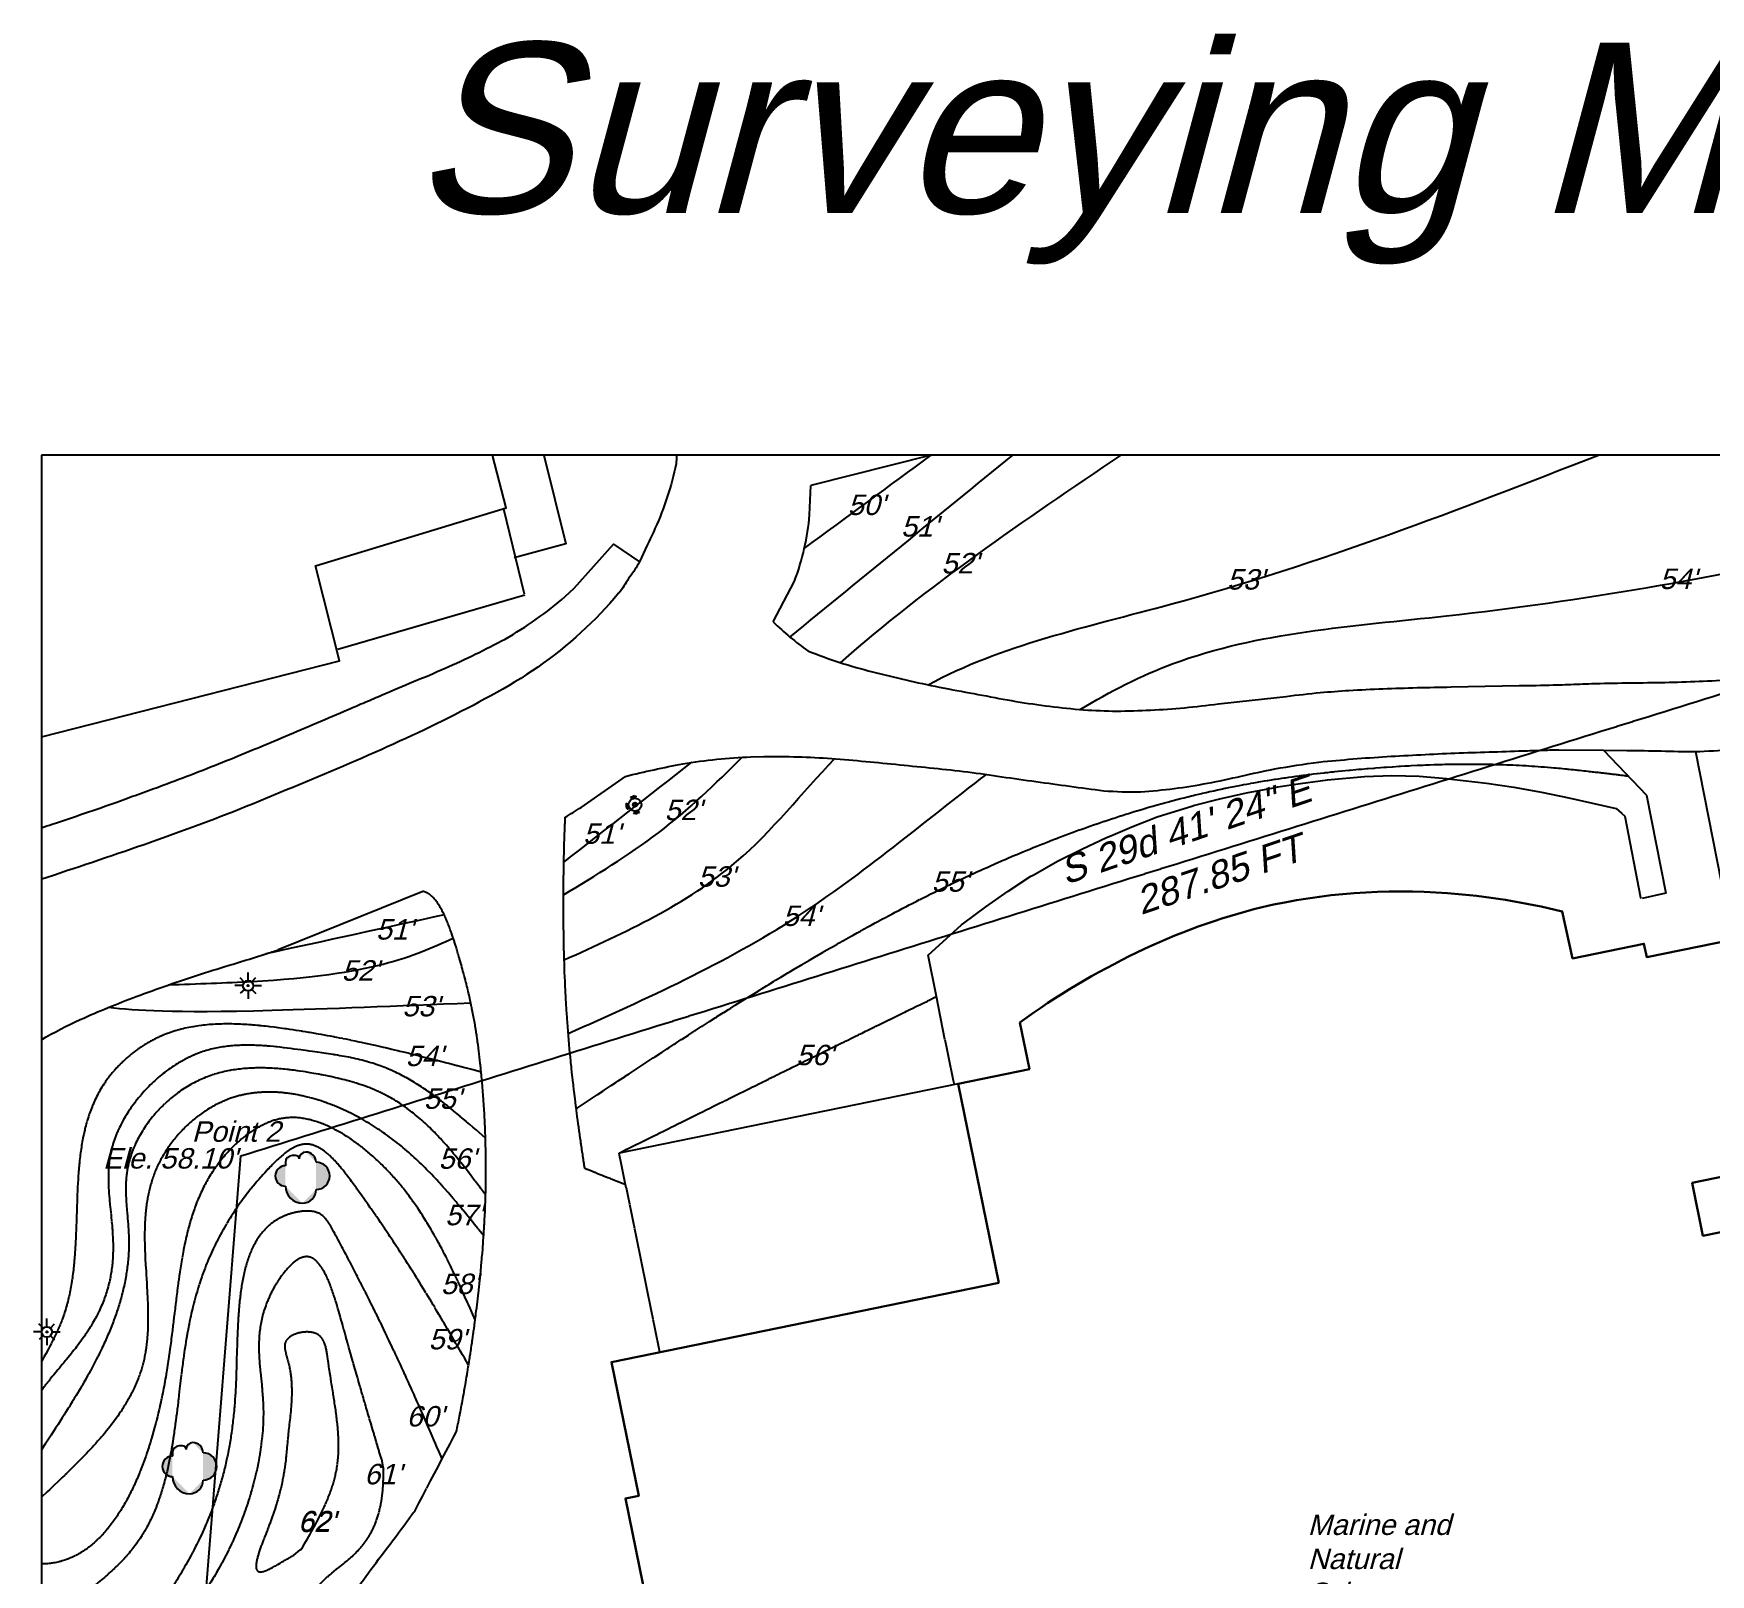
# Model space of a CAD drawing. Header units: inches. Extents: x 390519 to 400596, y 203620 to 211185.
# Drawn here: x 390519 to 394540, y 207491 to 211185 of the extents above; entities that cross this region are included whole.
import ezdxf

# ---------------------------------------------------------------- set-up
doc = ezdxf.new("R2010")
doc.units = ezdxf.units.IN
doc.header["$LTSCALE"] = 0.5
doc.header["$MEASUREMENT"] = 0
doc.linetypes.add('LTP418', pattern=[40, 40, 0])
for name, color, linetype in [('ATH_FELD', 7, 'Continuous'), ('BUILDING', 7, 'Continuous'), ('LD-A-FOC', 7, 'Continuous'), ('LD-A-TREELN', 7, 'Continuous'), ('LTPOLE', 7, 'Continuous'), ('My LAYER', 7, 'LTP418'), ('Names', 1, 'LTP418'), ('numbers', 7, 'LTP418'), ('TOPO', 80, 'LTP418'), ('Traverse', 4, 'LTP418')]:
    doc.layers.add(name, color=color, linetype=linetype)
doc.layers.add('LD-A-BLDG', color=7, linetype='Continuous', lineweight=30)
doc.styles.add('ARIAL', font='arial.ttf', dxfattribs={"oblique": 15})

# ---------------------------------------------------------------- blocks, each defined once
blk = doc.blocks.new('LTPOLE')
for p, q in [((-0.097, 0), (-0.246, 0)), ((-0.069, 0.068), (-0.141, 0.144)), ((0, 0.095), (0, 0.244)), ((0.065, 0.07), (0.145, 0.147)), ((0.093, 0), (0.242, 0)), ((-0.071, -0.068), (-0.145, -0.14)), ((0, -0.097), (0, -0.243)), ((0.069, -0.066), (0.146, -0.14))]:
    blk.add_line(p, q)
for centre, radius in [((-0.002, 0), 0.0947), ((0, 0), 0.0127)]:
    blk.add_circle(centre, radius)
blk = doc.blocks.new('STREE')
for p, q in [((0.25, 0.3125), (0.1875, 0.3125)), ((0.375, 0.125), (0.375, 0.1875))]:
    blk.add_line(p, q)
for centre, radius, start, end in [((-0.1875, 0), 0.3125, 90, 180), ((0, 0.3125), 0.1875, 0, 180), ((0.25, 0.1875), 0.125, 0, 90), ((-0.25, 0), 0.25, 180, 270), ((0.3125, 0.125), 0.0625, 270, 0), ((0.3125, -0.0625), 0.125, 0, 90), ((0, -0.25), 0.25, 180, 0), ((0.25, -0.0625), 0.1875, 270, 0)]:
    blk.add_arc(centre, radius, start, end)
blk = doc.blocks.new('Hyd_vhb')
for p, q in [((-0.062, 0.006), (-0.066, 0.006)), ((-0.066, 0.006), (-0.066, -0.004)), ((-0.056, 0.021), (-0.062, 0.021)), ((-0.062, 0.021), (-0.062, -0.021)), ((-0.056, -0.021), (-0.056, 0.021)), ((-0.045, 0.015), (-0.056, 0.015)), ((-0.022, 0.062), (0.02, 0.062)), ((-0.022, 0.056), (-0.022, 0.062)), ((0.02, 0.056), (-0.022, 0.056)), ((-0.016, 0.045), (-0.016, 0.056)), ((0.005, 0.006), (-0.006, 0.006)), ((-0.006, 0.006), (-0.006, -0.005)), ((-0.005, 0.066), (-0.005, 0.062)), ((0.005, 0.066), (-0.005, 0.066)), ((0.005, 0.066), (0.005, 0.062)), ((0.005, -0.005), (0.005, 0.006)), ((0.014, 0.045), (0.014, 0.056)), ((0.02, 0.062), (0.02, 0.056)), ((0.044, 0.016), (0.055, 0.016)), ((0.061, 0.022), (0.055, 0.022)), ((0.055, 0.022), (0.055, -0.02)), ((0.061, -0.02), (0.061, 0.022)), ((0.065, 0.005), (0.061, 0.005)), ((0.065, -0.005), (0.065, 0.005)), ((-0.066, -0.004), (-0.062, -0.004)), ((-0.062, -0.021), (-0.056, -0.021)), ((-0.045, -0.015), (-0.056, -0.015)), ((-0.006, -0.005), (0.005, -0.005)), ((0.044, -0.014), (0.055, -0.014)), ((0.055, -0.02), (0.061, -0.02)), ((0.061, -0.005), (0.065, -0.005))]:
    blk.add_line(p, q)
for radius in [0.0469, 0.0153]:
    blk.add_circle((0, 0), radius)

msp = doc.modelspace()

# ---------------------------------------------------------------- hatches: boundary and pattern name
at = {"layer": 'TOPO', "true_color": 0x055715}
h = msp.add_hatch(dxfattribs=at)
h.set_pattern_fill('AR-CONC', color=108, scale=16.345271)
h.set_pattern_definition([(50, (-5992902.71, -3124609.86), (117.2381198, -10.2570065), [12.2589532, -134.8484848]), (355, (-5992902.71, -3124609.86), (-22.6792813, 122.9478419), [9.8071625, -107.8787879]), (100.4514445, (-5992892.94, -3124610.72), (94.5588381, 112.6908341), [10.418507, -114.6035775]), (46.1842, (-5992902.71, -3124577.17), (174.4434865, -27.0545748), [18.3884298, -202.2727273]), (96.6356355, (-5992888.17, -3124579.43), (152.773027, 159.222324), [15.6277694, -171.905463]), (351.184164, (-5992902.71, -3124577.17), (152.773027, 159.222324), [14.710744, -161.818182]), (21, (-5992886.36, -3124585.35), (97.5660746, -65.8091483), [12.2589532, -134.8484848]), (326, (-5992886.36, -3124585.35), (39.7705501, 118.5277392), [9.8071625, -107.8787879]), (71.4514447, (-5992878.23, -3124590.83), (137.3366236, 52.7185906), [10.4185067, -114.6035775]), (37.5, (-5992902.71, -3124609.864), (1.9875613, 54.41240218), [0, -106.5711662, 0, -109.51331496, 0, -108.28741965]), (7.5, (-5992902.71, -3124609.864), (42.99942852, 64.46766273), [0, -62.4389348, 0, -104.11937557, 0, -41.271809]), (327.5, (-5992939.16, -3124609.864), (87.25472326, -3.68665488), [0, -40.8631772, 0, -127.49311294, 0, -169.1735537]), (317.5, (-5992955.504, -3124609.864), (95.3233592, 16.3624305), [0, -53.1221304, 0, -84.6685032, 0, -120.137741])])
edge = h.paths.add_edge_path()
edge.add_arc((394864, 205837), 49, 270, 450)
edge = h.paths.add_edge_path()
edge.add_arc((394827.2, 205886), 36.8, 0, 90)
edge = h.paths.add_edge_path()
edge.add_arc((394827.2, 205898.3), 24.5, 90, 180)
edge = h.paths.add_edge_path()
edge.add_arc((394790.4, 205898.3), 12.3, 0, 90)
edge = h.paths.add_edge_path()
edge.add_line((394790.4, 205910.5), (394778.2, 205910.5))
edge = h.paths.add_edge_path()
edge.add_arc((394778.2, 205886), 24.5, 90, 180)
edge = h.paths.add_edge_path()
edge.add_line((394753.7, 205886), (394753.7, 205873.8))
edge = h.paths.add_edge_path()
edge.add_arc((394753.7, 205837), 36.8, 90, 270)
edge = h.paths.add_edge_path()
edge.add_arc((394815, 205800.2), 61.3, 180, 270)
edge = h.paths.add_edge_path()
edge.add_arc((394815, 205787.9), 49, 270, 360)
edge = h.paths.add_edge_path()
edge.add_arc((393380.9, 205320), 49, 270, 450)
edge = h.paths.add_edge_path()
edge.add_arc((393344.1, 205369), 36.8, 0, 90)
edge = h.paths.add_edge_path()
edge.add_arc((393344.1, 205381.3), 24.5, 90, 180)
edge = h.paths.add_edge_path()
edge.add_arc((393307.3, 205381.3), 12.3, 0, 90)
edge = h.paths.add_edge_path()
edge.add_line((393307.3, 205393.5), (393295.1, 205393.5))
edge = h.paths.add_edge_path()
edge.add_arc((393295.1, 205369), 24.5, 90, 180)
edge = h.paths.add_edge_path()
edge.add_line((393270.5, 205369), (393270.5, 205356.8))
edge = h.paths.add_edge_path()
edge.add_arc((393270.5, 205320), 36.8, 90, 270)
edge = h.paths.add_edge_path()
edge.add_arc((393331.8, 205283.2), 61.3, 180, 270)
edge = h.paths.add_edge_path()
edge.add_arc((393331.8, 205270.9), 49, 270, 360)
edge = h.paths.add_edge_path()
edge.add_arc((393102.5, 204690.6), 49, 270, 450)
edge = h.paths.add_edge_path()
edge.add_arc((393065.7, 204739.7), 36.8, 0, 90)
edge = h.paths.add_edge_path()
edge.add_arc((393065.7, 204751.9), 24.5, 90, 180)
edge = h.paths.add_edge_path()
edge.add_arc((393028.9, 204751.9), 12.3, 0, 90)
edge = h.paths.add_edge_path()
edge.add_line((393028.9, 204764.2), (393016.7, 204764.2))
edge = h.paths.add_edge_path()
edge.add_arc((393016.7, 204739.7), 24.5, 90, 180)
edge = h.paths.add_edge_path()
edge.add_line((392992.2, 204739.7), (392992.2, 204727.4))
edge = h.paths.add_edge_path()
edge.add_arc((392992.2, 204690.6), 36.8, 90, 270)
edge = h.paths.add_edge_path()
edge.add_arc((393053.5, 204653.9), 61.3, 180, 270)
edge = h.paths.add_edge_path()
edge.add_arc((393053.5, 204641.6), 49, 270, 360)
edge = h.paths.add_edge_path()
edge.add_arc((392752.4, 203997.3), 49, 270, 450)
edge = h.paths.add_edge_path()
edge.add_arc((392715.6, 204046.3), 36.8, 0, 90)
edge = h.paths.add_edge_path()
edge.add_arc((392715.6, 204058.6), 24.5, 90, 180)
edge = h.paths.add_edge_path()
edge.add_arc((392678.8, 204058.6), 12.3, 0, 90)
edge = h.paths.add_edge_path()
edge.add_line((392678.8, 204070.8), (392666.6, 204070.8))
edge = h.paths.add_edge_path()
edge.add_arc((392666.6, 204046.3), 24.5, 90, 180)
edge = h.paths.add_edge_path()
edge.add_line((392642.1, 204046.3), (392642.1, 204034.1))
edge = h.paths.add_edge_path()
edge.add_arc((392642.1, 203997.3), 36.8, 90, 270)
edge = h.paths.add_edge_path()
edge.add_arc((392703.3, 203960.5), 61.3, 180, 270)
edge = h.paths.add_edge_path()
edge.add_arc((392703.3, 203948.2), 49, 270, 360)
edge = h.paths.add_edge_path()
edge.add_arc((392377, 204509.4), 49, 270, 450)
edge = h.paths.add_edge_path()
edge.add_arc((392340.2, 204558.4), 36.8, 0, 90)
edge = h.paths.add_edge_path()
edge.add_arc((392340.2, 204570.7), 24.5, 90, 180)
edge = h.paths.add_edge_path()
edge.add_arc((392303.4, 204570.7), 12.3, 0, 90)
edge = h.paths.add_edge_path()
edge.add_line((392303.4, 204583), (392291.2, 204583))
edge = h.paths.add_edge_path()
edge.add_arc((392291.2, 204558.4), 24.5, 90, 180)
edge = h.paths.add_edge_path()
edge.add_line((392266.6, 204558.4), (392266.6, 204546.2))
edge = h.paths.add_edge_path()
edge.add_arc((392266.6, 204509.4), 36.8, 90, 270)
edge = h.paths.add_edge_path()
edge.add_arc((392327.9, 204472.6), 61.3, 180, 270)
edge = h.paths.add_edge_path()
edge.add_arc((392327.9, 204460.4), 49, 270, 360)
edge = h.paths.add_edge_path()
edge.add_arc((391022.2, 204266.3), 49, 270, 450)
edge = h.paths.add_edge_path()
edge.add_arc((390985.4, 204315.4), 36.8, 0, 90)
edge = h.paths.add_edge_path()
edge.add_arc((390985.4, 204327.6), 24.5, 90, 180)
edge = h.paths.add_edge_path()
edge.add_arc((390948.6, 204327.6), 12.3, 0, 90)
edge = h.paths.add_edge_path()
edge.add_line((390948.6, 204339.9), (390936.3, 204339.9))
edge = h.paths.add_edge_path()
edge.add_arc((390936.3, 204315.4), 24.5, 90, 180)
edge = h.paths.add_edge_path()
edge.add_line((390911.8, 204315.4), (390911.8, 204303.1))
edge = h.paths.add_edge_path()
edge.add_arc((390911.8, 204266.3), 36.8, 90, 270)
edge = h.paths.add_edge_path()
edge.add_arc((390973.1, 204229.5), 61.3, 180, 270)
edge = h.paths.add_edge_path()
edge.add_arc((390973.1, 204217.3), 49, 270, 360)
edge = h.paths.add_edge_path()
edge.add_arc((390925.2, 207750), 32.7, 270, 450)
edge = h.paths.add_edge_path()
edge.add_arc((390900.7, 207782.6), 24.5, 0, 90)
edge = h.paths.add_edge_path()
edge.add_arc((390900.7, 207790.8), 16.3, 90, 180)
edge = h.paths.add_edge_path()
edge.add_arc((390876.2, 207790.8), 8.17, 0, 90)
edge = h.paths.add_edge_path()
edge.add_line((390876.2, 207799), (390868, 207799))
edge = h.paths.add_edge_path()
edge.add_arc((390868, 207782.6), 16.3, 90, 180)
edge = h.paths.add_edge_path()
edge.add_line((390851.7, 207782.6), (390851.7, 207774.5))
edge = h.paths.add_edge_path()
edge.add_arc((390851.7, 207750), 24.5, 90, 270)
edge = h.paths.add_edge_path()
edge.add_arc((390892.6, 207725.4), 40.9, 180, 270)
edge = h.paths.add_edge_path()
edge.add_arc((390892.6, 207717.3), 32.7, 270, 360)
edge = h.paths.add_edge_path()
edge.add_arc((391196.2, 208446.4), 32.7, 270, 450)
edge = h.paths.add_edge_path()
edge.add_arc((391171.7, 208479.1), 24.5, 0, 90)
edge = h.paths.add_edge_path()
edge.add_arc((391171.7, 208487.3), 16.3, 90, 180)
edge = h.paths.add_edge_path()
edge.add_arc((391147.2, 208487.3), 8.17, 0, 90)
edge = h.paths.add_edge_path()
edge.add_line((391147.2, 208495.5), (391139, 208495.5))
edge = h.paths.add_edge_path()
edge.add_arc((391139, 208479.1), 16.3, 90, 180)
edge = h.paths.add_edge_path()
edge.add_line((391122.7, 208479.1), (391122.7, 208471))
edge = h.paths.add_edge_path()
edge.add_arc((391122.7, 208446.4), 24.5, 90, 270)
edge = h.paths.add_edge_path()
edge.add_arc((391163.6, 208421.9), 40.9, 180, 270)
edge = h.paths.add_edge_path()
edge.add_arc((391163.6, 208413.8), 32.7, 270, 360)

# ---------------------------------------------------------------- linework, layer by layer
at = {"layer": 'ATH_FELD'}
msp.add_line((391452.6, 209128.4, 0), (391105.1, 208988.4, 841.3), dxfattribs=at)
at = {"layer": 'ATH_FELD', "elevation": 1078.6}
msp.add_lwpolyline([(390537.4, 209499.4), (391252.7, 209681.3), (391194.9, 209908.9), (391194.8, 209908.9), (391652.3, 210048), (391619.3, 210174.7)], dxfattribs=at)
at = {"layer": 'ATH_FELD', "flags": 128}
for points, elevation in [([(391742.8, 210174.7), (391795.4, 209962), (391671.6, 209928.2)], 776.9), ([(392671.8, 210174.7), (392383.2, 210101.8)], 729.6), ([(391646.1, 210045.5), (391695.1, 209841.9)], 788.3), ([(391921.9, 209843.5), (391911.3, 209831), (391900.5, 209818.8), (391889.6, 209806.8), (391878.4, 209794.9), (391866.9, 209783.2), (391855.3, 209771.7), (391843.4, 209760.3), (391831.4, 209749.1), (391819.2, 209738.2), (391806.5, 209727.2), (391794, 209716.7), (391781.4, 209706.3), (391768.1, 209695.9), (391755.1, 209686), (391742, 209676.3), (391728.3, 209666.5), (391714.8, 209657.3), (391701.2, 209648.2), (391687.2, 209639.4), (391673.2, 209630.9), (391659.4, 209622.5), (391643.8, 209613.6), (391629.6, 209605.6), (391615.6, 209597.8), (391601.3, 209589.9), (391586.9, 209582.1), (391572.7, 209574.6), (391558.2, 209567), (391543.7, 209559.5), (391529.3, 209552.1), (391514.7, 209544.8), (391500.1, 209537.5), (391485.4, 209530.3), (391470.7, 209523.2), (391456, 209516.1), (391441.2, 209509.1), (391426.4, 209502.1), (391411.6, 209495.2), (391396.7, 209488.4), (391381.8, 209481.6), (391366.9, 209474.9), (391352, 209468.2), (391336.9, 209461.5), (391321.9, 209454.9), (391306.9, 209448.4), (391291.8, 209441.8), (391276.7, 209435.3), (391261.7, 209428.9), (391246.5, 209422.4), (391231.4, 209416), (391216.4, 209409.6), (391201.1, 209403.2), (391186, 209396.9), (391171, 209390.6), (391155.7, 209384.3), (391140.6, 209378), (391125.5, 209371.7), (391110.3, 209365.4), (391095.2, 209359.2), (391080.1, 209352.9), (391064.9, 209346.6), (391058.9, 209344.1), (391043.8, 209338), (391028.7, 209331.8), (391013.6, 209325.7), (390998.4, 209319.6), (390983.2, 209313.7), (390967.9, 209307.8), (390952.7, 209301.9), (390937.4, 209296.1), (390922.1, 209290.4), (390906.8, 209284.6), (390891.5, 209279), (390876.1, 209273.4), (390860.7, 209267.8), (390845.4, 209262.3), (390830, 209256.8), (390814.6, 209251.3), (390799.1, 209245.9), (390783.7, 209240.5), (390768.2, 209235.1), (390752.8, 209229.8), (390737.3, 209224.5), (390721.8, 209219.2), (390706.3, 209213.9), (390690.9, 209208.7), (390675.3, 209203.4), (390659.8, 209198.2), (390644.3, 209193), (390628.8, 209187.8), (390613.3, 209182.6), (390597.8, 209177.5), (390582.3, 209172.3), (390566.8, 209167.1), (390551.3, 209161.9), (390538.4, 209157.7), (390537.4, 209157.3)], 805.6), ([(391248.3, 209709.5), (391696.6, 209839.6)], 795.8), ([(394283.6, 209467.1), (394387.3, 209359.6), (394433.1, 209124.4), (394376.3, 209111.9)], 899.7), ([(393298.6, 209333.9), (393300.5, 209334.5), (393363.7, 209350.8), (393427.6, 209365), (393492.1, 209377.2), (393502.9, 209378.9)], 931.1), ([(393502.9, 209378.9), (393557, 209387.4), (393622.1, 209395.8), (393710.5, 209404.2)], 929), ([(393710.5, 209404.2), (393710.9, 209404.2), (393776, 209406.6), (393841.5, 209404.5), (393907, 209399.1), (393919.3, 209397.7)], 927.2), ([(393919.3, 209397.7), (394003.1, 209387.9), (394068.8, 209378.2), (394126.3, 209367.9)], 925.8), ([(393102.3, 209262.2), (393152.4, 209283.6), (393213.7, 209307), (393298.6, 209333.9)], 931.1), ([(394126.3, 209367.9), (394135.4, 209366.3), (394201, 209352.9), (394314.3, 209327.1), (394327, 209316.1)], 926.1), ([(394327, 209316.1), (394335.3, 209308.9), (394372.9, 209114.2)], 927), ([(392915.7, 209167.9), (392974, 209201), (393032.5, 209230.1), (393092, 209257.8), (393102.3, 209262.2)], 931.3), ([(392744.3, 209048.1), (392749.4, 209052.7), (392802.4, 209091.3), (392855.9, 209129.2), (392910.8, 209165.1), (392915.7, 209167.9)], 932.3), ([(394372.9, 209114.2), (394373.5, 209111.4)], 929), ([(392683.9, 208876.4), (392664.3, 208976), (392744.3, 209048.1)], 936), ([(392704.1, 208773.7), (392683.9, 208876.4)], 937.3)]:
    msp.add_lwpolyline(points, dxfattribs=dict(at, elevation=elevation))
for points, elevation in [([(392060.8, 210174.7, -0.007624), (392059.7, 210153.3, -0.055659), (392009, 209998.7, -0.010587), (391990.3, 209958.7), (391971.6, 209918.7), (391969.3, 209913.7, -0.035767), (391945.7, 209878.5, -0.035767), (391922.2, 209843.2)], 532.5), ([(392292.6, 209774.7), (392343.5, 209872.5, 0.068898), (392380, 210031.3), (392383.2, 210101.8)], 841.3), ([(390537.4, 209281.1, 0.000824), (390563.7, 209289.7, 0.004873), (390718.3, 209342.9, 0.001604), (390768.9, 209361.2, 0.002151), (390819.5, 209379.5, 0.006098), (390971.9, 209438.3, 0.003824), (391123, 209500.7, 0.001436), (391198.2, 209532.8, 0.00023), (391273.4, 209564.9, 0.000124), (391314.1, 209582.3, -0.000305), (391354.7, 209599.6, -0.000566), (391430.1, 209631.6, 0.006596), (391505.5, 209663.6, 0.019315), (391649.5, 209733.7, 0.050481), (391793.9, 209835.7), (391815.1, 209855.9), (391909.6, 209961.1), (391971.6, 209918.7)], 814.5), ([(392292.6, 209774.7, 0.038349), (392375.7, 209705.3, 0.036317), (392530.5, 209655.3, 0.01657), (392690.9, 209618.5), (392713.2, 209614.1, 0.002568), (392793.8, 209599.2, 0.007476), (392874.4, 209584.2, 0.019569), (393037, 209564, 0.014107), (393116.2, 209560.9, 0.020504), (393278.8, 209568.9, 0.007866), (393360.2, 209578), (393441.6, 209587.1), (393523.1, 209596.2, -0.006452), (393604.6, 209605.3, -0.005241), (393673.3, 209610.5, -0.007162), (393836.6, 209617.1, -0.002553), (393918.3, 209618.7), (394000, 209620.3), (394081.8, 209621.9, 0.002187), (394163.5, 209623.5, 0.001507), (394219.8, 209625.4, -0.001879), (394276.2, 209627.4, -0.002751), (394358.6, 209628.7, 0.00387), (394441.1, 209630, 0.012841), (394605.3, 209637.6, 0.028392)], 801.5), ([(391938.1, 209404.3, -0.013512), (392075.8, 209434.7, -0.030541), (392239.1, 209451.2), (392270.1, 209452.2, -0.019236), (392432.9, 209447.3, -0.005088), (392596.1, 209432.2, -0.004531), (392759.1, 209415.1, -0.004499), (392841, 209403.5, 0.000723), (392922.8, 209392, 0.002749), (393085.2, 209370, 0.021991), (393173.4, 209367.3, 0.02922), (393334.5, 209388, 0.010345), (393415, 209405.1, -0.008504), (393495.5, 209422.2, -0.012548), (393601.5, 209438.6, -0.011197), (393764.3, 209451.8, -0.00535), (393927.6, 209460.1, -0.002077), (394009.4, 209462.8, -0.00067), (394091.1, 209465.6, -0.000349), (394133.8, 209466.9, -0.004361), (394176.5, 209468.2), (394283.6, 209467.1), (394340.2, 209466.6, -0.00112), (394422.1, 209465.3, 0.010951), (394503.9, 209464.1, 0.014522), (394590.8, 209468.6)], 813), ([(394504.7, 209464.1), (394566, 209151.9), (394632.8, 209161.7), (394651.4, 209264.2, -0.013518), (394710.2, 209430.8), (394735, 209491.1)], 900.9), ([(391794, 209306.4, 0.004798), (391832.2, 209330), (391938.1, 209404.3)], 841.3), ([(390537.4, 208773, -0.027002), (390630.8, 208821.2, -0.017638), (390764.9, 208876.4, -0.010654), (390919.2, 208930.1, -0.004177), (390997.4, 208954.5, 0.003763), (391075.6, 208978.8, 0.00207), (391105.1, 208988.4)], 841.3)]:
    msp.add_lwpolyline(points, format="xyb", dxfattribs=dict(at, elevation=elevation))
at = {"layer": 'ATH_FELD'}
for points in [[(392332.8, 209738.4, 801.5), (392867.2, 210174.7)], [(392367.2, 209950.7, 841.3), (392671.8, 210174.7)], [(391790.5, 209198.7, -4.8), (392097.4, 209438.1, 813)], [(391503.4, 209072.4, 0.1), (391075.6, 208978.8, 841.3)], [(391525.3, 209015.8, 0.1), (391042, 208911.9, 823.8), (390841.7, 208904.1, 841.3)], [(391567.4, 208860.6, -0.5), (391091.2, 208842.9), (390697.4, 208850, 841.3)]]:
    msp.add_spline(points, degree=3, dxfattribs=at)
msp.add_open_spline([(392453.9, 209676.9, -0.7), (392663.3, 209861.1, -2), (392895.3, 210017.9, -1), (393127.3, 210174.7)], degree=3, dxfattribs=at)
for points, knots in [([(392664.3, 209623.9, 0), (392837.8, 209718.5, 0.1), (393419.1, 209842.3, 0), (393938.1, 210044.6, 0), (394271.7, 210174.7)], [67.729796, 67.729796, 67.729796, 67.729796, 104.696406, 171.201307, 171.201307, 171.201307, 171.201307]), ([(393028.8, 209564.7, -0.3), (393100.5, 209608.2, -0.2), (393367.6, 209744.7, 0.3), (394344.9, 209806.5, -0.3), (395178.7, 210017.6, -0.1), (395798.7, 210174.7)], [88.638073, 88.638073, 88.638073, 88.638073, 104.22686, 144.931785, 263.012248, 263.012248, 263.012248, 263.012248]), ([(391789.6, 209120.3, -8.6), (391867.7, 209167.4, -5.2), (392023.3, 209261.1, 1.6), (392154.1, 209386.4, 1.9), (392218.2, 209450.2, 1.4)], [0, 0, 0, 0, 16.669718, 33.230512, 33.230512, 33.230512, 33.230512]), ([(391791.4, 208964.4, 1), (391938.2, 209030.9, 0.6), (392189.6, 209144.6, -0.1), (392361.7, 209364.7, -0.1), (392439.4, 209446.8, 0)], [0, 0, 0, 0, 29.112599, 49.840337, 49.840337, 49.840337, 49.840337]), ([(391801, 208787.8, 4.6), (391988.8, 208871.9, 2.8), (392346.4, 209032.1, -0.8), (392654.2, 209294.9, -0.9), (392804.1, 209408.9, -0.7)], [0, 0, 0, 0, 37.745308, 71.909138, 71.909138, 71.909138, 71.909138])]:
    msp.add_open_spline(points, degree=3, knots=knots, dxfattribs=at)
at = {"layer": 'LD-A-BLDG', "elevation": 1389.4}
msp.add_lwpolyline([(392833.4, 208190), (392735.8, 208667.5), (392907.2, 208702.5), (392884.3, 208814.6, -0.044748), (393164.7, 208982, -0.051496), (393464.9, 209090.8, -0.075648), (393910.1, 209124.4, -0.041422), (394185.1, 209080.5), (394209.7, 208967.9), (394380.9, 209002.9), (394387.4, 208971), (394634.8, 209021.6)], format="xyb", dxfattribs=at)
for points in [[(394745.4, 208480.7), (394496.5, 208429.8), (394522.4, 208303), (394768.5, 208353.3)], [(392375.1, 206895.1), (392044.2, 206827.4), (391991.8, 207083.7), (392055.9, 207096.7), (391938, 207673.3), (391970, 207679.8), (391904.6, 208000.1), (392833.4, 208190)]]:
    msp.add_lwpolyline(points, dxfattribs=at)
at = {"layer": 'LD-A-FOC'}
msp.add_line((392735.8, 208667.5, 1389.4), (391923.2, 208501.4, 1389.4), dxfattribs=at)
at = {"layer": 'LD-A-FOC', "elevation": 994.1, "flags": 128}
msp.add_lwpolyline([(390537.4, 207009.9, 0.030522), (390634.9, 206995.2, 0.061511), (390794.8, 207026.9, 0.051708), (390948.1, 207086.9), (390995.7, 207115.2, 0.052477), (391113.6, 207228.2), (391153.8, 207275.8, 0.008816), (391254.8, 207404.2, 0.003369), (391303.6, 207469.8, -0.002408), (391352.4, 207535.5), (391367.6, 207555.4, 0.002594), (391416.4, 207621.1, 0.000036), (391433.5, 207644.1, 0.000036)], format="xyb", dxfattribs=at)
at = {"layer": 'My LAYER'}
for p, q in [((392704.1, 208773.7, 937.3), (392726.2, 208665.5, 1389.4)), ((392020.9, 208023.9, 1389.4), (391923.2, 208501.4, 1389.4)), ((391433.5, 207644.1, 994.1), (391532.8, 207833.4, 41))]:
    msp.add_line(p, q, dxfattribs=at)
msp.add_lwpolyline([(397704.7, 210174.7), (390537.4, 210174.7), (390537.4, 203620.4)], dxfattribs=at)
for points, knots in [([(391840.8, 208464, 4.7), (391839.1, 208474.7, 2.7), (391831.3, 208525.7, -4.5), (391805.9, 208707.4, 3.5), (391788.1, 208933.8, 10.2), (391789.7, 209202.2, -22), (391792.8, 209284.3, 23.2), (391794, 209306.4, 44.1)], [83.025938, 83.025938, 83.025938, 83.025938, 85.355261, 93.625557, 115.009826, 129.920207, 137.327726, 137.327726, 137.327726, 137.327726]), ([(391532.8, 207833.4, 41), (391537.7, 207856.8, 23.4), (391563.2, 207986, -44.8), (391613.4, 208330.4, 14.6), (391598.3, 208694.9, -2.5), (391562.1, 208912.4, 0.3), (391491.4, 209121.5, 0.1), (391452.6, 209128.4, 0)], [56.528638, 56.528638, 56.528638, 56.528638, 63.383414, 90.372764, 112.773566, 128.841343, 138.596346, 138.596346, 138.596346, 138.596346])]:
    msp.add_open_spline(points, degree=3, knots=knots, dxfattribs=at)
msp.add_spline([(391938.8, 208425.1, 1389.4), (391840.8, 208464, 4.7)], degree=3, dxfattribs=at)
at = {"layer": 'TOPO'}
for p, q in [((391353, 207768.2), (391357.8, 207742.5)), ((391142.5, 207537), (391161.8, 207552.8))]:
    msp.add_line(p, q, dxfattribs=at)
for points, knots in [([(391820.3, 208607.6, -0.9), (392157.8, 208831.3, -0.7), (392657.4, 209162.5, -0.3), (393316.7, 209377.2, 0.6), (393757.8, 209432.2, -1.3), (394029.2, 209440.4, 6.1), (394264.4, 209414.9, -4), (394317.1, 209408.7, 14.6), (394343.2, 209405.3, 32.9)], [0, 0, 0, 0, 73.912497, 109.411833, 126.058817, 155.129536, 160.104392, 167.851078, 167.851078, 167.851078, 167.851078]), ([(391602.4, 208537.2, 3.5), (391522.4, 208607.4, 1.9), (391397.2, 208717.2, -0.5), (391148.9, 208749.1, 0.2), (390892.2, 208788, -0.1), (390602.7, 208463.7, 0), (390794, 208216.3, 0), (390564.1, 207968.6, 0), (390537.4, 207931.7, 0)], [0, 0, 0, 0, 18.874111, 29.559983, 45.447287, 64.4069, 92.277056, 99.162811, 99.162811, 99.162811, 99.162811]), ([(391577.8, 208101.3, -18.1), (391512.4, 208249.4, -9.9), (391416.9, 208465.9, 2.1), (391132.1, 208625.6, -0.3), (390842.1, 208412, 0.3), (390895.6, 207980.8, -0.1), (390697.4, 207517.3, 0), (390537.4, 207516)], [0, 0, 0, 0, 29.244674, 42.754958, 53.752474, 91.851613, 121.299192, 121.299192, 121.299192, 121.299192]), ([(391353, 207768.2), (391326, 207858.7), (391283.2, 208001.9), (391195.1, 208325.5), (391030.1, 208100.8), (391103.9, 207852.6), (390985.2, 207491.3), (390815.1, 207307.4), (390632.7, 207025.8), (391076.9, 207178.8), (391149.8, 207485.9), (391356.6, 207563), (391357.9, 207734.1), (391357.8, 207742.5)], [0, 0, 0, 0, 20.097326, 31.798622, 40.630351, 55.467015, 80.677448, 101.949176, 110.519931, 125.115511, 151.780315, 168.526359, 169.503376, 169.503376, 169.503376, 169.503376]), ([(391161.8, 207552.8), (391198.4, 207614.9), (391277.3, 207756.6), (391232.9, 207925), (391215.3, 208087.8), (391107.4, 208064), (391147.9, 207958.7), (391122, 207802.9), (391124.1, 207689.2), (391017.7, 207454.7), (391123.9, 207527.4), (391142.5, 207537)], [1.185575, 1.185575, 1.185575, 1.185575, 13.782668, 29.886223, 34.176071, 38.953992, 41.505129, 52.174361, 66.217244, 72.999123, 76.845023, 76.845023, 76.845023, 76.845023])]:
    msp.add_open_spline(points, degree=3, knots=knots, dxfattribs=at)
for points in [[(391923.2, 208501.4, 1389.4), (392418.3, 208746.2), (392683.9, 208876.4, 936)], [(391592.2, 208695.4, 0.4), (391125.6, 208798.7), (390813.1, 208776.5), (390687.2, 208666.3), (390587.4, 208102.3), (390537.4, 208001)], [(391602.8, 208400.8, 2.3), (391366.5, 208638.7), (391191, 208692.3), (390919.7, 208677.8), (390742.8, 208457.5), (390747.1, 208299.4), (390537.4, 207789.2)], [(391598.2, 208302.7, -3.2), (391332.9, 208566.8), (390989.4, 208631.8), (390810.7, 208457.8), (390782.9, 208003.2), (390537.4, 207676.2)], [(391562, 207992.7, -15.9), (391288.8, 208422.8), (391169.3, 208522.6), (391078.2, 208459.6), (390891.5, 208091), (390769.8, 207570.9), (390537.4, 207376.9)], [(391498.6, 207768.3, 369.1), (391238.4, 208313.5), (391205.8, 208355.2), (391144.7, 208358.4), (391002.1, 207916.6), (390813.3, 207402.7), (390537.4, 207191.3), (390534.7, 207191.3)]]:
    msp.add_spline(points, degree=3, dxfattribs=at)
at = {"layer": 'Traverse'}
for p, q in [((391015.8, 208494.6), (395507.2, 209896)), ((390823.5, 206080.2), (391015.8, 208494.6))]:
    msp.add_line(p, q, dxfattribs=at)

# ---------------------------------------------------------------- block references
at = {"layer": 'ATH_FELD'}
for name, p, xscale, yscale, zscale, rotation in [('Hyd_vhb', (391961.2, 209336.4, 823.9), 326.9054177999251, 326.9054177999251, 16.34527089, 100.7357963785424), ('Hyd_vhb', (391961.2, 209336.4, 823.9), 326.9054177999251, 326.9054177999251, 16.34527089, 100.7357963785424), ('LTPOLE', (391033.3, 208902.8, 823.8), 130.76216712, 130.76216712, 130.76216712, 90)]:
    msp.add_blockref(name, p, dxfattribs=dict(at, xscale=xscale, yscale=yscale, zscale=zscale, rotation=rotation))
at = {"layer": 'LD-A-TREELN', "xscale": 130.76216712, "yscale": 130.76216712, "zscale": 130.76216712, "rotation": 90}
for p in [(391163.6, 208446.4, 944.1), (390892.6, 207750, 993.4)]:
    msp.add_blockref('STREE', p, dxfattribs=at)
at = {"layer": 'LTPOLE', "xscale": 130.76216712, "yscale": 130.76216712, "zscale": 130.76216712, "rotation": 90}
msp.add_blockref('LTPOLE', (390550.6, 208072.6, 920.5), dxfattribs=at)

# ---------------------------------------------------------------- texts
at = {"layer": 'ATH_FELD', "char_height": 49.04, "attachment_point": 1, "style": 'ARIAL'}
for s, width, insert in [("50'", 6.275, (392471.2, 210079.9)), ("51'", 6.972, (392598.9, 210028.3)), ("52'", 8.134, (392695.8, 209940)), ("53'", 5.346, (393380.7, 209901.2)), ("54'", 6.275, (394417.8, 209902.5)), ("52'", 8.134, (392031.8, 209348.5)), ("51'", 6.972, (391836.4, 209291.7)), ("53'", 5.346, (392111.4, 209188.8)), ("55'", 5.346, (392672.4, 209176.8)), ("54'", 6.275, (392314.8, 209094.7)), ("51'", 6.972, (391339.6, 209062.1)), ("52'", 8.134, (391257.4, 208963.6)), ("53'", 5.346, (391402.9, 208878))]:
    msp.add_mtext_dynamic_manual_height_columns(s, width=width, gutter_width=0.5, heights=[0], dxfattribs=dict(at, insert=insert))
at = {"layer": 'BUILDING', "insert": (393574.4, 207634.7), "char_height": 49.036, "width": 367.727, "attachment_point": 1, "style": 'ARIAL'}
msp.add_mtext('Marine and Natural Sciences Building', dxfattribs=at)
at = {"layer": 'My LAYER', "insert": (391422.7, 211163.5), "char_height": 408.632, "attachment_point": 1, "style": 'ARIAL'}
msp.add_mtext_dynamic_manual_height_columns('Surveying MNS Traverse Project', width=9109.772, gutter_width=0.5, heights=[0], dxfattribs=at)
at = {"layer": 'Names', "attachment_point": 1, "style": 'ARIAL'}
for s, width, insert, char_height, rotation in [('S 29d 41\' 24" E', 886.441, (392971.9, 209205.9), 65.381, 18.7459), ('287.85 FT', 650.717, (393153.6, 209133.7), 65.38, 18.7082)]:
    msp.add_mtext_dynamic_manual_height_columns(s, width=width, gutter_width=0.5, heights=[0], dxfattribs=dict(at, insert=insert, char_height=char_height, rotation=rotation))
for s, width, insert, char_height in [('Point 2', 279.186, (390897.8, 208577.4), 49.04), ("Ele. 58.10'", 372.164, (390685.1, 208513.1), 49.036)]:
    msp.add_mtext_dynamic_manual_height_columns(s, width=width, gutter_width=0.5, heights=[0], dxfattribs=dict(at, insert=insert, char_height=char_height))
at = {"layer": 'numbers', "char_height": 49.04, "attachment_point": 1, "style": 'ARIAL'}
for s, width, insert in [("54'", 6.275, (391411, 208758.7)), ("56'", 6.275, (392347.4, 208760.9)), ("55'", 5.346, (391454.3, 208656.3, 0.9)), ("56'", 6.275, (391489.8, 208512.6)), ("57'", 7.205, (391505.6, 208377.2)), ("58'", 6.043, (391495.3, 208212.1)), ("59'", 6.74, (391465.8, 208079.6)), ("60'", 7.67, (391413, 207894.7, 235.2)), ("61'", 8.134, (391311.7, 207756.1)), ("62'", 8.728, (391153.1, 207643.3)), ("62'", 9.286, (391153.1, 207641.6))]:
    msp.add_mtext_dynamic_manual_height_columns(s, width=width, gutter_width=0.5, heights=[0], dxfattribs=dict(at, insert=insert))

doc.saveas('drawing.dxf')
